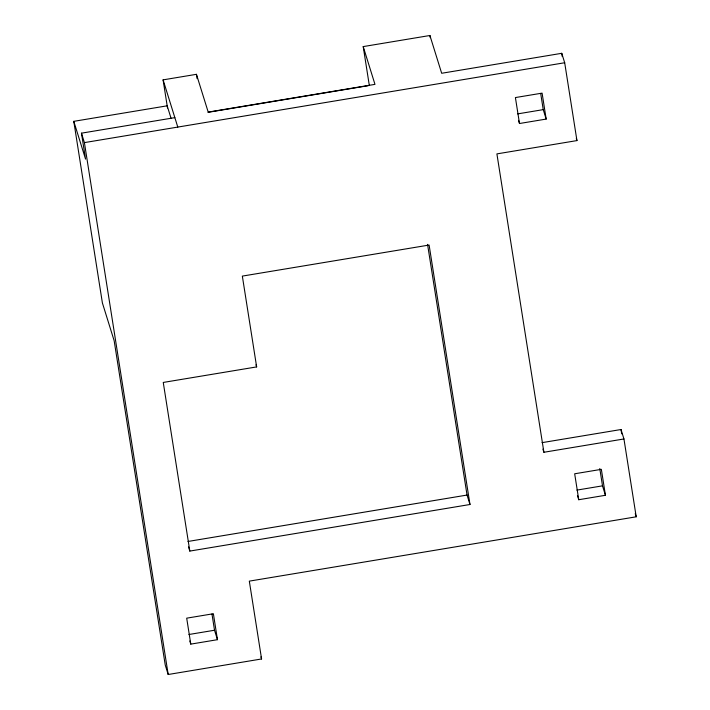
<?xml version="1.0" encoding="UTF-8"?>
<svg xmlns="http://www.w3.org/2000/svg" width="710" height="710" viewBox="0 0 710 710"><rect width="100%" height="100%" fill="white"/><g stroke="black" fill="none" stroke-linecap="round" stroke-linejoin="round"><path stroke-width="1.06" d="M167.516 107.973L163.087 79.866L196.439 74.319L208.207 112.091L374.969 84.366L363.209 46.594L429.914 35.5L441.673 73.272L561.752 53.303L564.69 62.746L576.946 140.589L496.902 153.892L543.904 452.27L623.948 438.966L636.213 516.8L249.316 581.135L261.582 658.969L168.19 674.5L165.252 665.057L114.159 340.738L102.4 302.966L73.787 121.339L167.178 105.817L171.101 118.401M73.787 121.339L85.555 159.111L81.464 133.169L174.855 117.638M208.021 112.331L368.25 85.688M81.464 133.169L84.401 142.612L564.69 62.746M517.625 113.893L543.239 109.633L546.176 119.076L519.498 123.513L518.522 120.363M256.647 366.91L163.256 382.442L189.819 551.084L469.984 504.499L429.115 245.048L242.341 276.101L256.647 366.91L255.99 364.816M542.041 442.649L621.01 429.523L623.948 438.966M187.972 541.464L467.047 495.056L469.984 504.499M576.884 490.104L602.506 485.844L605.444 495.287L578.756 499.725L577.452 495.527M188.913 634.5L214.526 630.24L217.464 639.683L190.786 644.121L189.81 640.97M576.298 138.485L576.946 140.589M635.228 513.649L636.213 516.8M542.928 449.128L543.904 452.27M163.087 79.866L177.793 127.081M260.925 656.874L261.582 658.969M188.514 546.895L189.819 551.084M561.752 53.303L562.258 56.551M621.01 429.523L621.694 433.845M546.176 119.076L542.094 93.134L515.407 97.563L519.498 123.513M605.444 495.287L601.352 469.346L574.674 473.783L578.756 499.725M540.683 93.418L543.239 109.633M599.781 468.547L602.506 485.844M429.914 35.5L430.26 37.683M427.553 244.355L467.047 495.056M363.209 46.594L369.333 85.511M196.439 74.319L197.123 78.65M217.464 639.683L213.382 613.733L186.695 618.17L190.786 644.121M211.97 614.026L214.526 630.24M84.401 142.612L168.19 674.5"/></g></svg>
